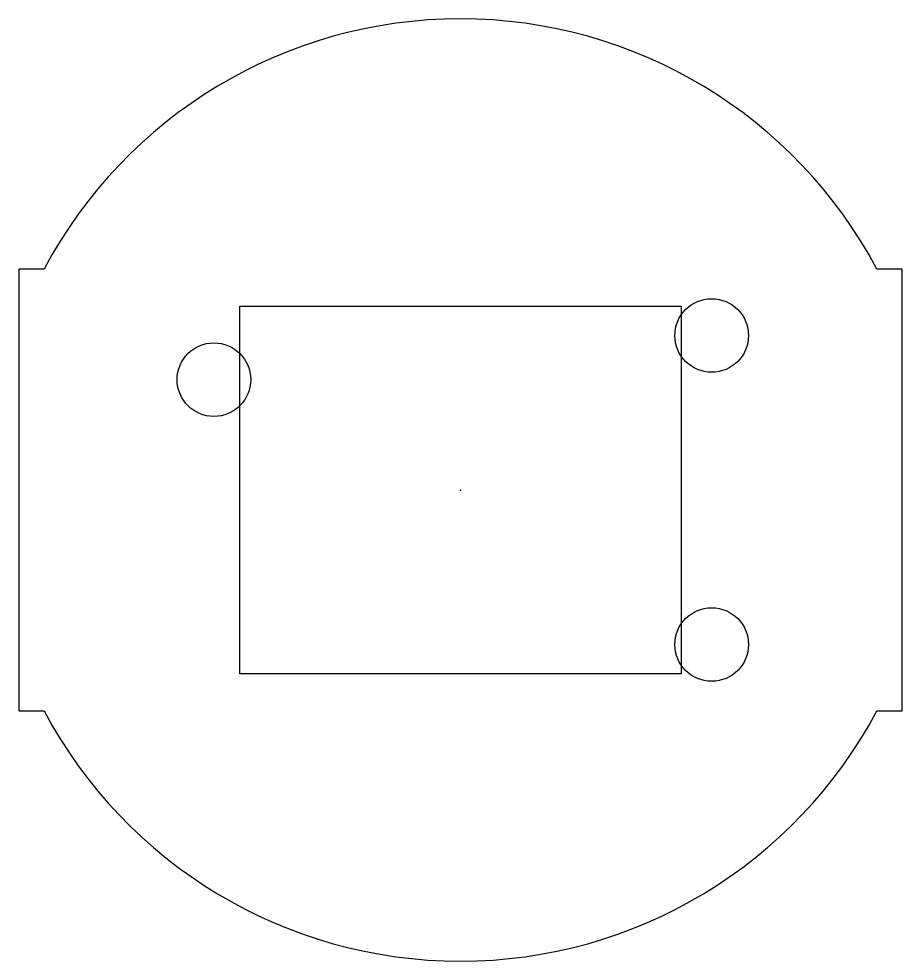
# Model space of a CAD drawing. Header units: millimetres. Extents: x -12 to 12, y -12.8 to 12.8.
import ezdxf

# ---------------------------------------------------------------- set-up
doc = ezdxf.new("R2010")
doc.units = ezdxf.units.MM
doc.layers.get('0').update_dxf_attribs({"linetype": 'CONTINUOUS'})

msp = doc.modelspace()

# ---------------------------------------------------------------- linework, layer by layer
msp.add_lwpolyline([(-11.314, -6, 0.601593), (11.314, -6), (12, -6), (12, 6), (11.314, 6, 0.601593), (-11.314, 6), (-12, 6), (-12, -6)], format="xyb", close=True)
msp.add_lwpolyline([(-6, -5), (-6, 5), (6, 5), (6, -5)], close=True)
for centre in [(6.825, 4.2), (-6.7, 3), (6.825, -4.2)]:
    msp.add_circle(centre, 1)
msp.add_point((0, 0))

doc.saveas('drawing.dxf')
